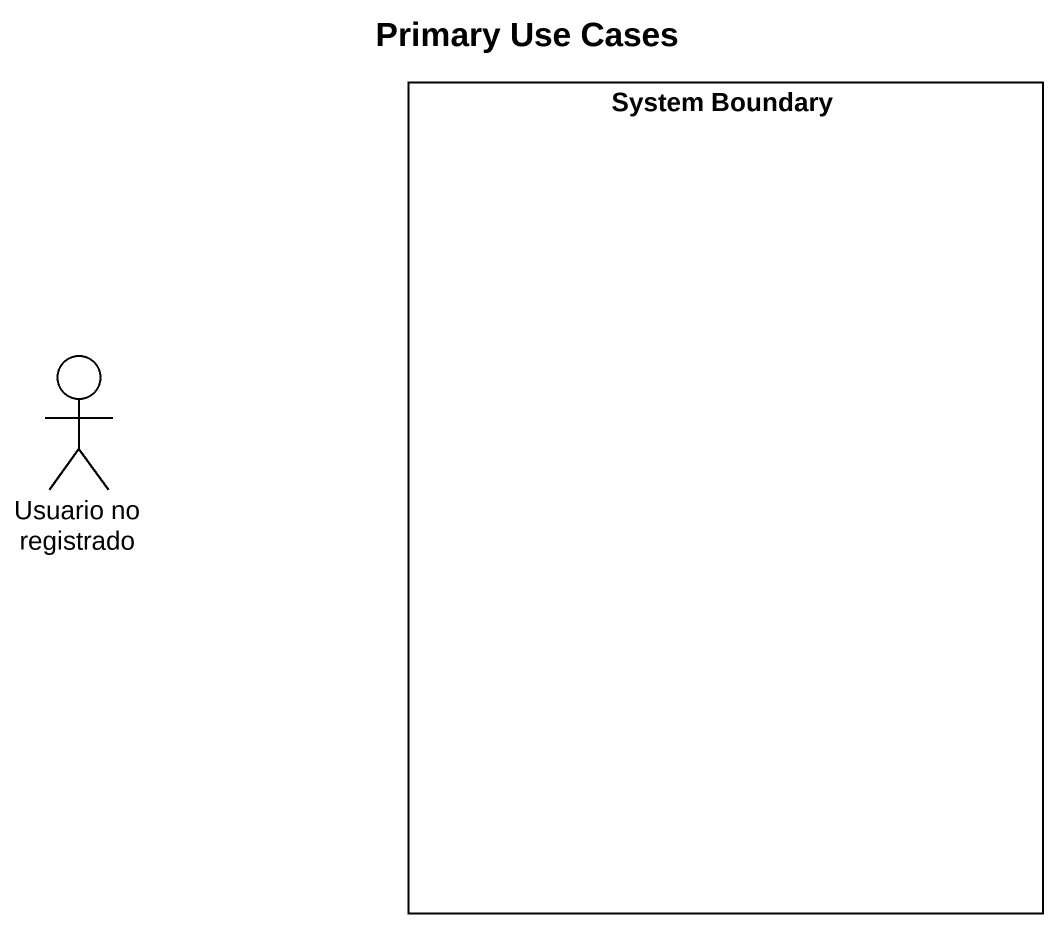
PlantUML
@startuml
title Primary Use Cases
rectangle "System Boundary" as System_Boundary
actor "Usuario no registrado" as Usuario_no_registrado
@enduml
